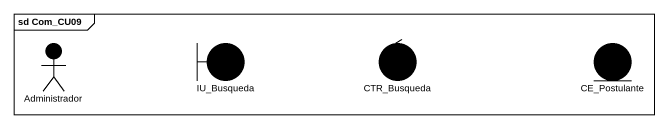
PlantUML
@startuml
mainframe sd Com_CU09
actor Administrador #000000
boundary IU_Busqueda #000000
control CTR_Busqueda #000000
entity CE_Postulante #000000
@enduml
